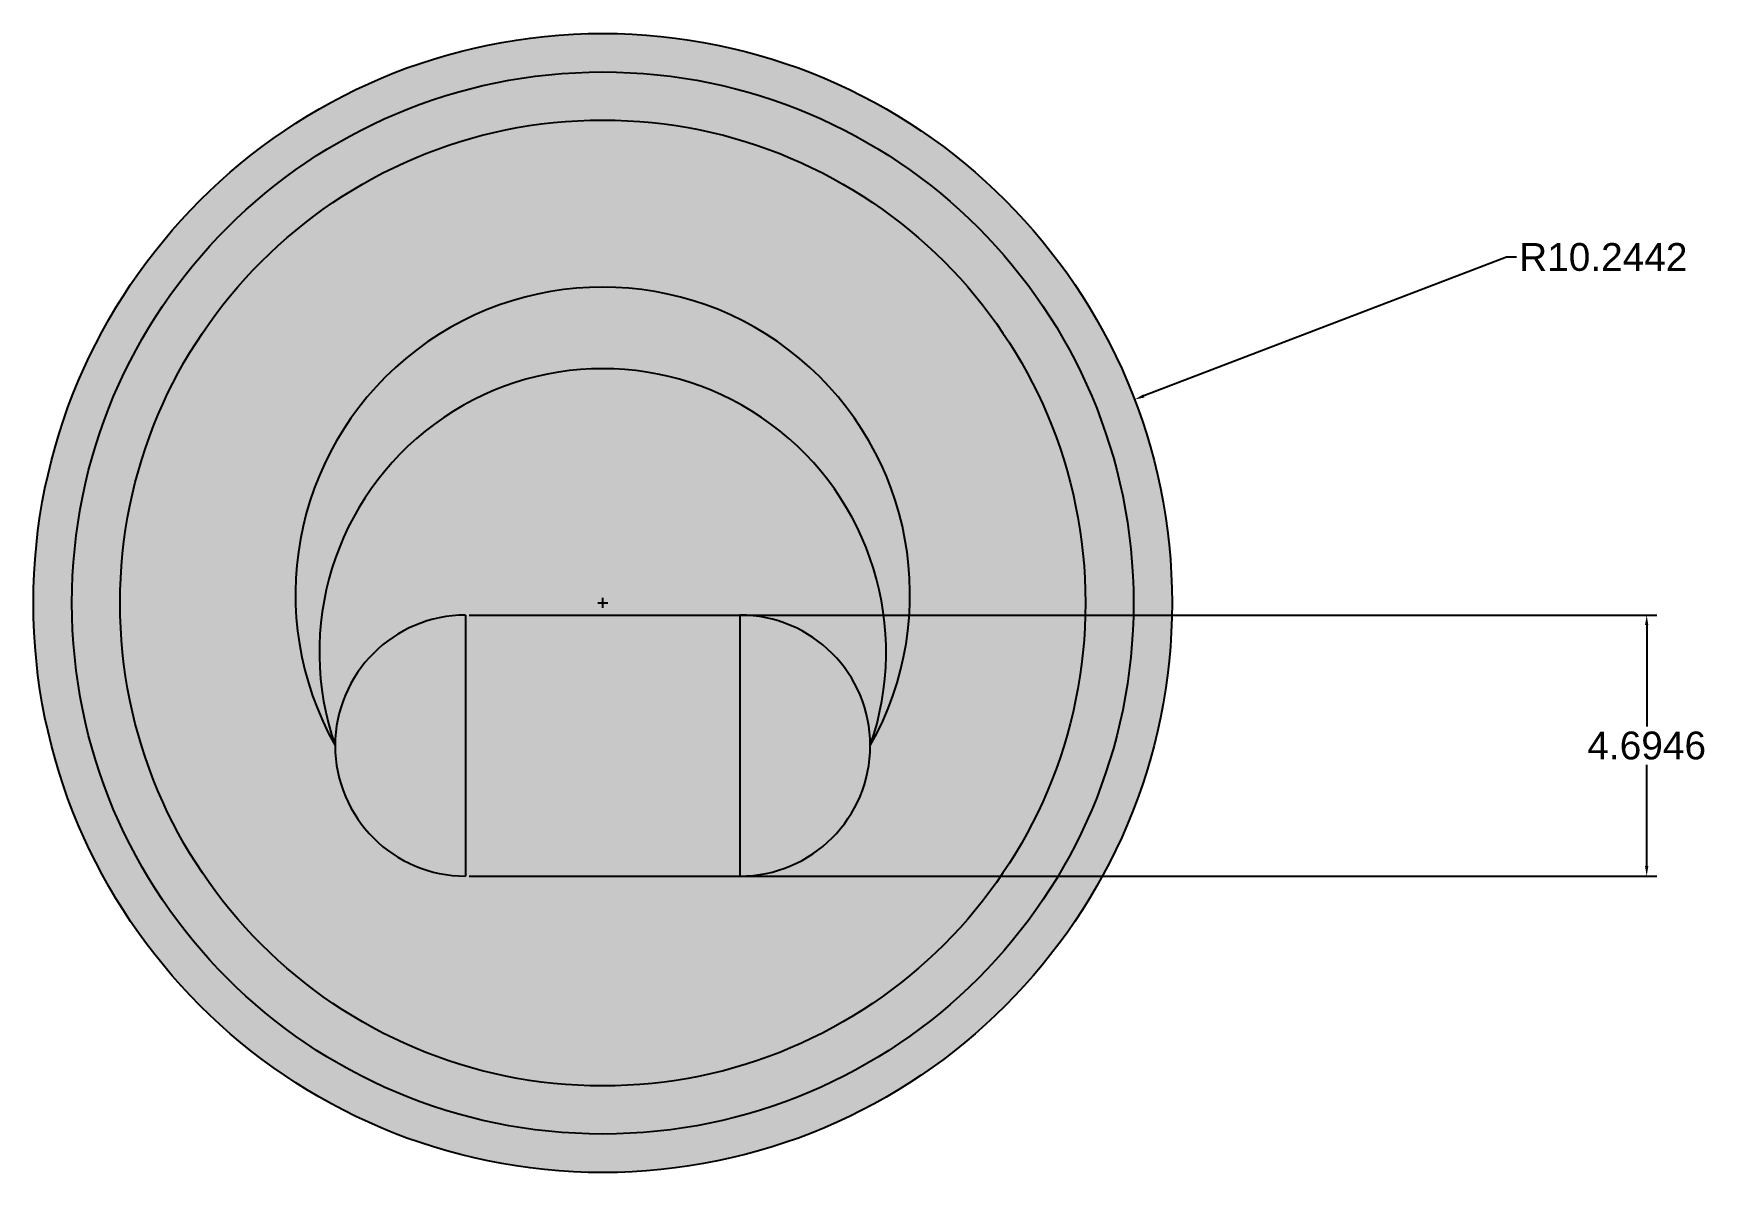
# Model space of a CAD drawing. Header units: millimetres. Extents: x 32.3 to 62.3, y 7.3 to 27.8.
import ezdxf

# ---------------------------------------------------------------- set-up
doc = ezdxf.new("R2010")
doc.units = ezdxf.units.MM
doc.header["$MEASUREMENT"] = 0
for name, color, linetype in [('a', 250, 'Continuous'), ('casti', 1, 'Continuous'), ('cotare', 3, 'Continuous')]:
    doc.layers.add(name, color=color, linetype=linetype)
doc.styles.get("Standard").update_dxf_attribs({"font": 'arial.ttf'})
doc.dimstyles.new('Annotative', dxfattribs={"dimscale": 0, "dimtxt": 0.5, "dimasz": 0.18, "dimexe": 0.18, "dimexo": 0.0625, "dimgap": 0.09, "dimtad": 0, "dimtih": 1, "dimtoh": 1, "dimdec": 4, "dimzin": 0, "dimdsep": 46, "dimtxsty": 'Standard', "dimcen": 0.09, "dimadec": 0, "dimazin": 0, "dimtfac": 1, "dimtdec": 4, "dimtofl": 0, "dimtmove": 0, "dimatfit": 3, "dimfxl": 1, "dimtolj": 1, "dimtzin": 0, "dimarcsym": 0})

# ---------------------------------------------------------------- blocks, each defined once
blk = doc.blocks.new('*D0')
at = {"layer": 'cotare', "color": 0, "lineweight": -2, "transparency": 16777216}
for p, q in [((58.788, 23.776), (52.259, 21.279)), ((58.968, 23.776), (58.788, 23.776)), ((42.433, 17.556), (42.613, 17.556)), ((42.523, 17.466), (42.523, 17.646))]:
    blk.add_line(p, q, dxfattribs=at)
at = {"layer": 'cotare', "color": 0, "transparency": 16777216}
blk.add_solid([(52.249, 21.307), (52.27, 21.251), (52.091, 21.215)], dxfattribs=at)
at = {"layer": 'Defpoints', "color": 0, "transparency": 16777216}
for p in [(52.091, 21.215), (42.523, 17.556)]:
    blk.add_point(p, dxfattribs=at)
at = {"layer": 'cotare', "color": 0, "transparency": 16777216, "insert": (60.527, 23.776), "char_height": 0.5, "attachment_point": 5}
blk.add_mtext('\\A1;R10.2442', dxfattribs=at)
blk = doc.blocks.new('*D3')
at = {"layer": 'cotare', "color": 0, "lineweight": -2, "transparency": 16777216}
for p, q in [((40.118, 17.338), (61.488, 17.338)), ((61.308, 17.158), (61.308, 15.336)), ((61.308, 12.823), (61.308, 14.645)), ((40.118, 12.643), (61.488, 12.643))]:
    blk.add_line(p, q, dxfattribs=at)
at = {"layer": 'cotare', "color": 0, "transparency": 16777216}
for points in [[(61.278, 17.158), (61.338, 17.158), (61.308, 17.338)], [(61.278, 12.823), (61.338, 12.823), (61.308, 12.643)]]:
    blk.add_solid(points, dxfattribs=at)
at = {"layer": 'Defpoints', "color": 0, "transparency": 16777216}
for p in [(40.055, 17.338), (40.055, 12.643), (61.308, 12.643)]:
    blk.add_point(p, dxfattribs=at)
at = {"layer": 'cotare', "color": 0, "transparency": 16777216, "insert": (61.308, 14.99), "char_height": 0.5, "attachment_point": 5}
blk.add_mtext('\\A1;4.6946', dxfattribs=at)

msp = doc.modelspace()

# ---------------------------------------------------------------- hatches: boundary and pattern name
at = {"layer": 'a'}
h = msp.add_hatch(color=256, dxfattribs=at)
h.dxf.hatch_style = 1
h.paths.add_polyline_path([(32.27868, 17.55569, 1), (52.76716, 17.55569, 1)])
h.paths.add_polyline_path([(52.07384, 17.55569, -1), (32.972, 17.55569, -1)], flags=16)
h = msp.add_hatch(color=256, dxfattribs=at)
h.dxf.hatch_style = 1
h.paths.add_polyline_path([(33.83735, 17.55569, 1), (51.20849, 17.55569, 1)])
h.paths.add_polyline_path([(47.33701, 14.99028, -0.41421356), (44.98973, 12.643), (44.98973, 17.33756, -0.41421356), (47.33701, 14.99028, 1.40815812), (37.7082, 14.99028, -0.41421356), (40.05548, 17.33756), (40.05548, 12.643, -0.41421356), (37.7082, 14.99028, -1.71316801)], flags=16)
at = {"layer": 'casti'}
h = msp.add_hatch(color=256, dxfattribs=at)
h.dxf.hatch_style = 1
h.paths.add_polyline_path([(32.972, 17.55569, 1), (52.07384, 17.55569, 1)])
h.paths.add_polyline_path([(51.20849, 17.55569, -1), (33.83735, 17.55569, -1)], flags=16)
h = msp.add_hatch(color=256, dxfattribs=at)
h.dxf.hatch_style = 1
h.paths.add_polyline_path([(37.7082, 14.99028, -1.40815812), (47.33701, 14.99028, 1.71316801)])
h.paths.add_polyline_path([(40.05548, 17.33756, 1), (40.05548, 12.643)])
h.paths.add_polyline_path([(44.98973, 17.33756), (44.98973, 12.643, 1)])

# ---------------------------------------------------------------- linework, layer by layer
at = {"layer": 'a'}
msp.add_circle((42.52292, 17.55569), 10.24424, dxfattribs=at)
at = {"layer": 'casti'}
for p, q in [((40.05548, 17.33756), (40.05548, 12.643)), ((44.98973, 17.33756), (44.98973, 12.643))]:
    msp.add_line(p, q, dxfattribs=at)
for radius in [9.55092, 8.68557]:
    msp.add_circle((42.52292, 17.55569), radius, dxfattribs=at)
for centre, radius, start, end in [((42.52261, 17.7091), 5.52906, 330.545408, 209.454592), ((42.52261, 16.67053), 5.09919, 340.760742, 199.239258), ((40.05548, 14.99028), 2.34728, 90, 270), ((44.98973, 14.99028), 2.34728, 270, 90)]:
    msp.add_arc(centre, radius, start, end, dxfattribs=at)

# ---------------------------------------------------------------- dimensions: what is measured, and where the dimension line sits
at = {"layer": 'cotare'}
dim = msp.add_radius_dim(center=(42.52292, 17.55569), mpoint=(52.09136, 21.21486), dimstyle='Annotative', dxfattribs=at)
dim.commit()
dim.dimension.update_dxf_attribs({"geometry": '*D0', "text_midpoint": (60.52674, 23.77578), "dimtype": 164})
dim = msp.add_linear_dim(base=(61.3084, 12.643), p1=(40.05548, 17.33756), p2=(40.05548, 12.643), angle=90, dimstyle='Annotative', dxfattribs=at)
dim.commit()
dim.dimension.update_dxf_attribs({"geometry": '*D3', "text_midpoint": (61.3084, 14.99028)})

doc.saveas('drawing.dxf')
